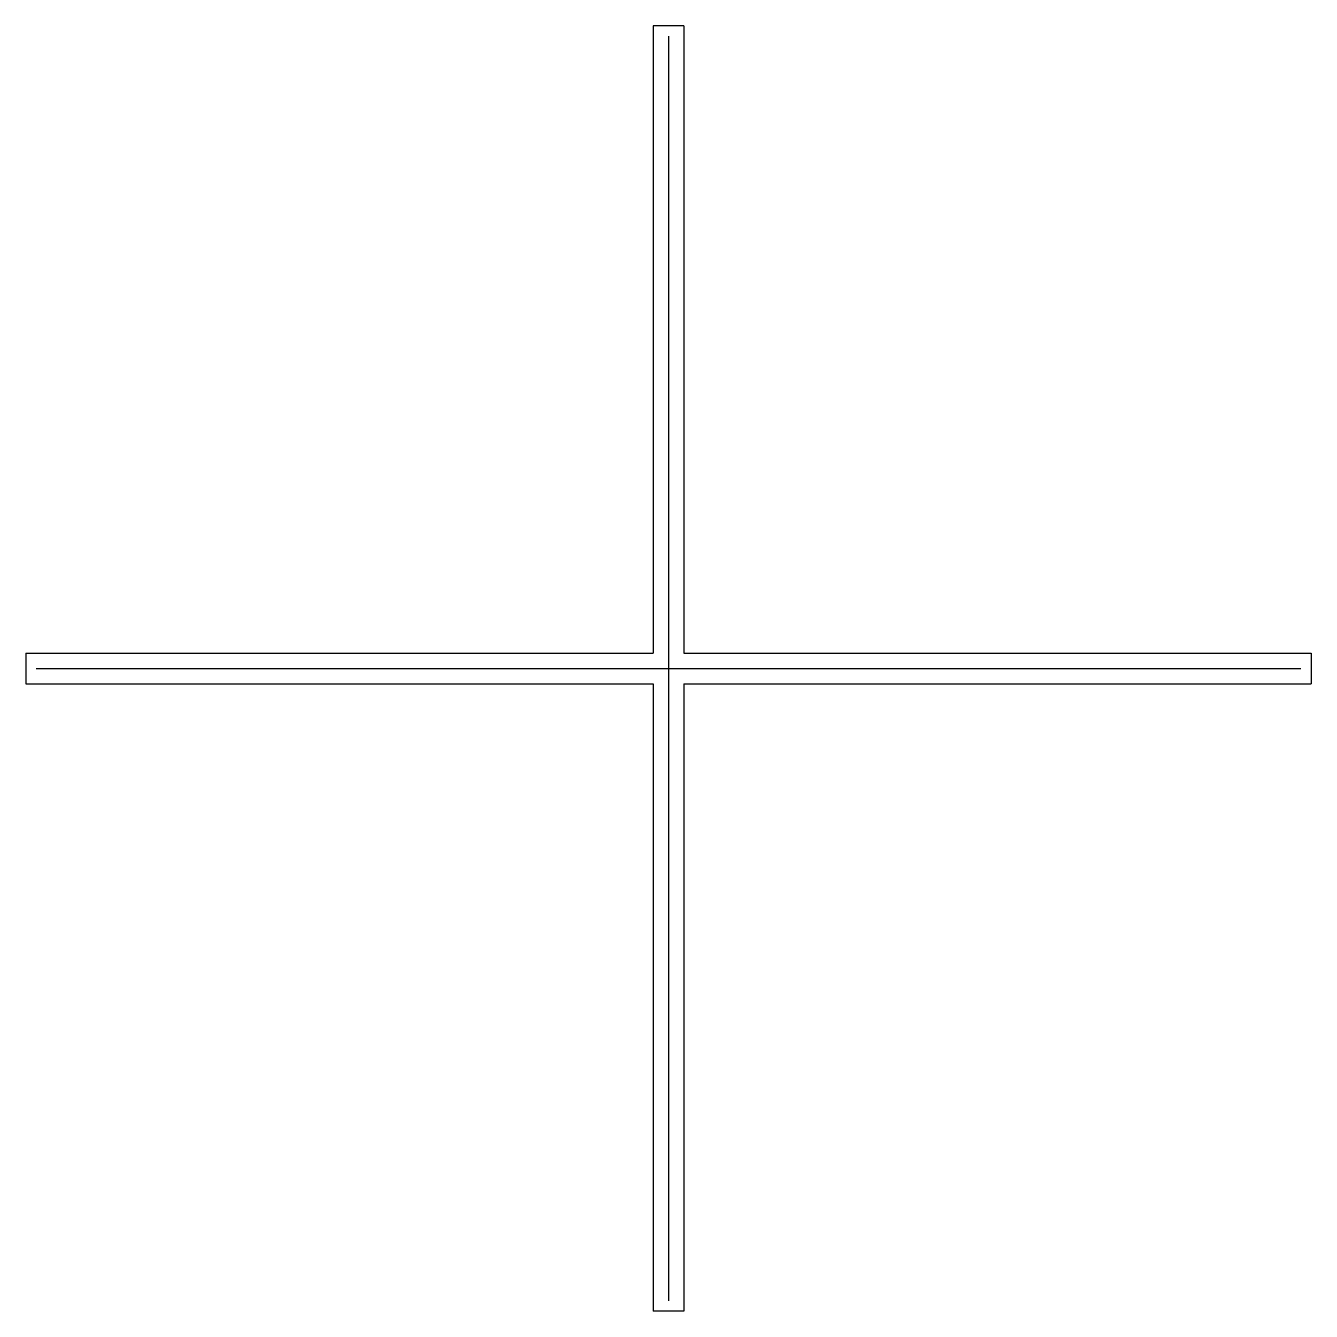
# Model space of a CAD drawing. Units: millimetres at full size, sheet at 1:100. Extents: x -15751 to 9139, y -22057 to 2833.
import ezdxf

# ---------------------------------------------------------------- set-up
doc = ezdxf.new("R2010")
doc.units = ezdxf.units.MM
doc.header["$LTSCALE"] = 100
doc.layers.add('0-0', color=7, linetype='Continuous')

msp = doc.modelspace()

# ---------------------------------------------------------------- linework, layer by layer
at = {"layer": '0-0'}
for p, q in [((-3606.1, 2832.7), (-3606.1, -9312.2)), ((-3006.1, 2832.7), (-3606.1, 2832.7)), ((-3006.1, 2832.7), (-3006.1, -9312.2)), ((-3306.1, 2632.7), (-3306.1, -21857.1)), ((-15751, -9312.2), (-3606.1, -9312.2)), ((-15751, -9312.2), (-15751, -9912.2)), ((-3006.1, -9312.2), (9138.8, -9312.2)), ((9138.8, -9312.2), (9138.8, -9912.2)), ((-15551, -9612.2), (8938.8, -9612.2)), ((-15751, -9912.2), (-3606.1, -9912.2)), ((-3606.1, -9912.2), (-3606.1, -22057.1)), ((-3006.1, -9912.2), (9138.8, -9912.2)), ((-3006.1, -9912.2), (-3006.1, -22057.1)), ((-3006.1, -22057.1), (-3606.1, -22057.1))]:
    msp.add_line(p, q, dxfattribs=at)

doc.saveas('drawing.dxf')
